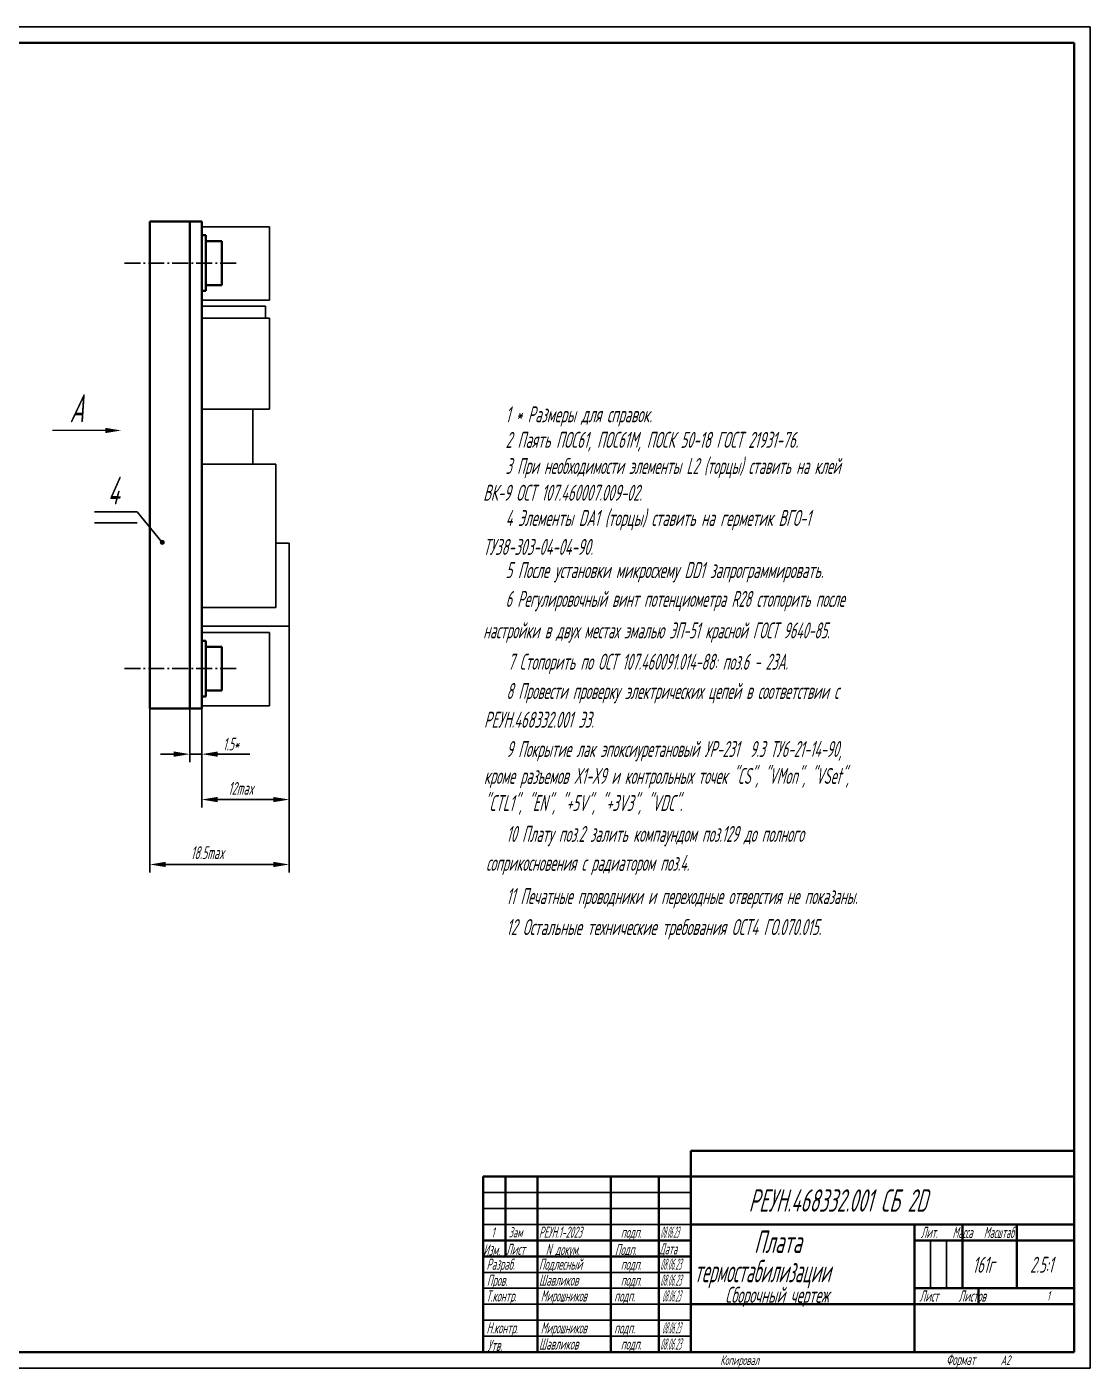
# Model space of a CAD drawing. Extents: x 23083 to 26468, y -1310 to -524.
# Drawn here: x 26135.2 to 26468, y -943.6 to -523.6 of the extents above; entities that cross this region are included whole.
import ezdxf

# ---------------------------------------------------------------- set-up
doc = ezdxf.new("R2010")
doc.units = 0
doc.header["$MEASUREMENT"] = 0
doc.linetypes.add('CNTR_ECKD_1', pattern=[7.5, 5, -1, 0.5, -1])
doc.layers.get('0').update_dxf_attribs({"linetype": 'CONTINUOUS', "lineweight": 50})
for name, color, linetype, lineweight in [('CENTER', 2, 'CNTR_ECKD_1', 35), ('CONTUR', 7, 'CONTINUOUS', 50), ('DIM', 1, 'CONTINUOUS', 35)]:
    doc.layers.add(name, color=color, linetype=linetype, lineweight=lineweight)
doc.layers.add('TEXT', color=1, linetype='CONTINUOUS')
doc.styles.add('GOST', font='GOST.shx', dxfattribs={"width": 0.7, "oblique": 15})

msp = doc.modelspace()

# ---------------------------------------------------------------- hatches: boundary and pattern name
at = {"layer": 'DIM'}
msp.add_hatch(color=256, dxfattribs=at).paths.add_polyline_path([(26177.05, -685.07, 1), (26178.13, -685.07, 1)])

# ---------------------------------------------------------------- linework, layer by layer
for p, q in [((26186.19, -584.61), (26173.69, -584.61)), ((26173.69, -584.61), (26173.69, -737.11)), ((26186.19, -584.61), (26189.94, -584.61)), ((26186.19, -737.11), (26186.19, -584.61)), ((26189.94, -584.61), (26189.94, -737.11)), ((26189.94, -588.86), (26191.19, -588.86)), ((26191.19, -588.86), (26191.19, -606.36)), ((26196.19, -590.74), (26191.19, -590.74)), ((26196.19, -597.61), (26196.19, -590.74)), ((26196.19, -597.61), (26196.19, -604.49)), ((26196.19, -604.49), (26191.19, -604.49)), ((26191.19, -606.36), (26189.94, -606.36)), ((26191.19, -715.86), (26189.94, -715.86)), ((26191.19, -715.86), (26191.19, -733.36)), ((26196.19, -717.74), (26191.19, -717.74)), ((26196.19, -724.61), (26196.19, -717.74)), ((26196.19, -724.61), (26196.19, -731.49)), ((26191.19, -733.36), (26189.94, -733.36)), ((26196.19, -731.49), (26191.19, -731.49)), ((26173.69, -737.11), (26186.19, -737.11)), ((26173.69, -737.11), (26178.69, -737.11)), ((26189.94, -737.11), (26186.19, -737.11)), ((26343.04, -875.64), (26463.04, -875.64)), ((26343.04, -883.64), (26343.04, -875.64))]:
    msp.add_line(p, q)
at = {"layer": 'CENTER'}
for p, q in [((26200.73, -597.61), (26165.15, -597.61)), ((26200.73, -724.61), (26165.15, -724.61))]:
    msp.add_line(p, q, dxfattribs=at)
at = {"layer": 'CONTUR'}
for p, q in [((26463.04, -528.64), (25894.04, -528.64)), ((26463.04, -938.64), (26463.04, -528.64)), ((26278.04, -883.64), (26463.04, -883.64)), ((26278.04, -938.64), (26278.04, -883.64)), ((26285.04, -883.64), (26285.04, -908.64)), ((26295.04, -883.64), (26295.04, -938.64)), ((26318.04, -883.64), (26318.04, -938.64)), ((26333.04, -883.64), (26333.04, -938.64)), ((26343.04, -883.64), (26343.04, -938.64)), ((26343.04, -898.64), (26463.04, -898.64)), ((26413.04, -898.64), (26413.04, -938.64)), ((26428.04, -898.64), (26428.04, -918.64)), ((26445.04, -898.64), (26445.04, -918.64)), ((26278.04, -903.64), (26343.04, -903.64)), ((26413.04, -903.64), (26463.04, -903.64)), ((26278.04, -908.64), (26343.04, -908.64)), ((26413.04, -918.64), (26463.04, -918.64)), ((26433.04, -918.64), (26433.04, -923.64)), ((26343.04, -923.64), (26463.04, -923.64)), ((25894.04, -938.64), (26463.04, -938.64))]:
    msp.add_line(p, q, dxfattribs=at)
at = {"layer": 'DIM'}
for p, q in [((26468.04, -523.64), (25874.04, -523.64)), ((26468.04, -943.64), (26468.04, -523.64)), ((26211.19, -586.24), (26189.94, -586.24)), ((26211.19, -609.24), (26211.19, -586.24)), ((26189.94, -609.24), (26211.19, -609.24)), ((26189.94, -611.11), (26209.94, -611.11)), ((26209.94, -611.11), (26209.94, -614.82)), ((26211.19, -614.82), (26189.94, -614.82)), ((26211.19, -643.36), (26211.19, -614.82)), ((26189.94, -643.36), (26211.19, -643.36)), ((26205.94, -660.56), (26205.94, -643.36)), ((26213.12, -660.56), (26189.94, -660.56)), ((26213.12, -705.51), (26213.12, -660.56)), ((26169.68, -675.48), (26156.4, -675.48)), ((26177.59, -685.07), (26169.68, -675.48)), ((26169.68, -678.97), (26156.4, -678.97)), ((26186.19, -688.47), (26186.19, -688.47)), ((26217.32, -685.33), (26213.12, -685.33)), ((26217.32, -711.33), (26217.32, -685.33)), ((26189.94, -705.51), (26213.12, -705.51)), ((26189.94, -710.23), (26189.94, -710.23)), ((26189.94, -711.33), (26217.32, -711.33)), ((26211.19, -713.28), (26189.94, -713.28)), ((26211.19, -736.28), (26211.19, -713.28)), ((26217.32, -711.33), (26217.32, -768.1)), ((26217.32, -711.33), (26217.32, -788.42)), ((26186.19, -715.36), (26186.19, -715.36)), ((26173.69, -737.11), (26173.69, -788.42)), ((26186.19, -737.11), (26186.19, -753.88)), ((26189.94, -736.28), (26211.19, -736.28)), ((26189.94, -737.11), (26189.94, -768.1)), ((26189.94, -737.11), (26189.94, -753.88)), ((26181.19, -751.38), (26177.02, -751.38)), ((26189.94, -751.38), (26186.19, -751.38)), ((26194.94, -751.38), (26205, -751.38)), ((26194.94, -765.6), (26212.32, -765.6)), ((26178.69, -785.92), (26212.32, -785.92)), ((26278.04, -888.64), (26343.04, -888.64)), ((26278.04, -893.64), (26343.04, -893.64)), ((26278.04, -898.64), (26343.04, -898.64)), ((26418.04, -918.64), (26418.04, -903.64)), ((26423.04, -918.64), (26423.04, -903.64)), ((26278.04, -913.64), (26343.04, -913.64)), ((26278.04, -918.64), (26343.04, -918.64)), ((26278.04, -923.64), (26343.04, -923.64)), ((26278.04, -928.64), (26343.04, -928.64)), ((26278.04, -933.64), (26343.04, -933.64)), ((25874.04, -943.64), (26468.04, -943.64))]:
    msp.add_line(p, q, dxfattribs=at)
at = {"layer": 'DIM', "linetype": 'ByBlock', "lineweight": -2}
msp.add_lwpolyline([(26159.72, -650.03), (26143.18, -650.03)], dxfattribs=at)
at = {"layer": 'DIM'}
msp.add_circle((26177.59, -685.07), 0.544, dxfattribs=at)
for points in [[(26159.72, -649.2), (26164.72, -650.03), (26159.72, -650.86)], [(26181.19, -750.55), (26181.19, -752.21), (26186.19, -751.38)], [(26194.94, -750.55), (26194.94, -752.21), (26189.94, -751.38)], [(26194.94, -764.77), (26194.94, -766.43), (26189.94, -765.6)], [(26212.32, -764.77), (26212.32, -766.43), (26217.32, -765.6)], [(26178.69, -785.09), (26178.69, -786.75), (26173.69, -785.92)], [(26212.32, -785.09), (26212.32, -786.75), (26217.32, -785.92)]]:
    msp.add_solid(points, dxfattribs=at)

# ---------------------------------------------------------------- texts
at = {"style": 'GOST', "oblique": 15, "width": 0.7}
for s, p in [('A', (26148.57, -647.46)), ('4', (26160.42, -673.23))]:
    msp.add_text(s, height=8.75, dxfattribs=at).set_placement(p)
at = {"layer": 'DIM', "style": 'GOST', "oblique": 15, "width": 0.7}
for s, p in [('1.5*', (26196.56, -750.22)), ('12max', (26198.19, -764.1)), ('18.5max', (26186.5, -784.23))]:
    msp.add_text(s, height=4, dxfattribs=at).set_placement(p)
at = {"layer": 'TEXT', "style": 'GOST', "oblique": 15}
for s, height, width, p in [('1 * Размеры для справок.', 5, 0.7, (26285.04, -647.48)), ('2 Паять ПОС61, ПОС61М, ПОСК 50-18 ГОСТ 21931-76.', 5, 0.7, (26285.04, -655.47)), ('3 При необходимости элементы L2 (торцы) ставить на клей', 5, 0.67, (26285.04, -663.66)), ('ВК-9 ОСТ 107.460007.009-02.', 5, 0.7, (26278.04, -672.03)), ('4 Элементы DA1 (торцы) ставить на герметик ВГО-1 ', 5, 0.7, (26285.04, -679.93)), ('ТУ38-303-04-04-90.', 5, 0.7, (26278.04, -689)), ('5 После установки микросхему DD1 запрограммировать.', 5, 0.7, (26285.04, -696.26)), ('6 Регулировочный винт потенциометра R28 стопорить после ', 5, 0.67, (26285.04, -705.28)), ('настройки в двух местах эмалью ЭП-51 красной ГОСТ 9640-85.', 5, 0.67, (26278.04, -715.14)), ('7 Стопорить по ОСТ 107.460091.014-88: поз.6 - 23А.', 5, 0.67, (26285.82, -724.94)), ('8 Провести проверку электрических цепей в соответствии с', 5, 0.67, (26285.29, -734.12)), ('РЕУН.468332.001 Э3.', 5, 0.7, (26278.29, -743.1)), ('9 Покрытие лак эпоксиуретановый УР-231  9.3 ТУ6-21-14-90,', 5, 0.67, (26285.29, -752.28)), ('кроме разъемов X1-X9 и контрольных точек "CS", "VMon", "VSet",', 5, 0.67, (26278.29, -760.7)), ('"CTL1", "EN", "+5V", "+3V3", "VDC".', 5, 0.7, (26278.29, -769.19)), ('10 Плату поз.2 залить компаундом поз.129 до полного ', 5, 0.67, (26285.29, -778.86)), ('соприкосновения с радиатором поз.4.', 5, 0.67, (26278.95, -787.92)), ('11 Печатные проводники и переходные отверстия не показаны.', 5, 0.67, (26285.29, -798.33)), ('12 Остальные технические требования ОСТ4 ГО.070.015.', 5, 0.7, (26285.29, -808.03)), ('РЕУН.468332.001 СБ 2D', 7, 0.7, (26361.13, -894.64)), ('1', 3.2, 0.7, (26280.61, -902.71)), ('Зам', 3.2, 0.7, (26286.03, -902.7)), ('РЕУН.1-2023', 3.5, 0.6, (26295.48, -902.83)), ('подп.', 3.5, 0.7, (26321.1, -902.83)), ('08.06.23', 3.5, 0.35, (26333.48, -902.83)), ('Плата', 7, 0.7, (26362.83, -907.58)), ('Лит.    Масса   Масштаб', 3.5, 0.6, (26415.06, -902.88)), ('Изм. ', 3.5, 0.7, (26278.04, -908.36)), ('Лист', 3.5, 0.7, (26285.18, -908.18)), ('N докум.', 3.5, 0.7, (26297.62, -908.22)), ('Подп.', 3.5, 0.7, (26319.27, -908.26)), ('Дата', 3.5, 0.6, (26333.17, -908.02)), ('Разраб.', 3.5, 0.7, (26279.06, -912.84)), ('Подлесный', 3.5, 0.7, (26295.48, -912.83)), ('подп.', 3.5, 0.7, (26321.1, -912.83)), ('08.06.23', 3.5, 0.4, (26333.48, -912.83)), ('термостабилизации', 7, 0.6, (26344.07, -916.76)), ('161г', 5, 0.7, (26431.22, -913.76)), ('2.5:1', 5, 0.7, (26449.22, -913.76)), ('Пров.', 3.5, 0.7, (26279.18, -917.87)), ('Шавликов', 3.5, 0.7, (26295.48, -917.83)), ('подп.', 3.5, 0.7, (26321.1, -917.83)), ('08.06.23', 3.5, 0.4, (26333.48, -917.83)), ('Т.контр.', 3.5, 0.7, (26278.95, -922.8)), ('Мирошников', 3.5, 0.6, (26296.06, -922.78)), ('08.06.23', 3.5, 0.35, (26334.06, -922.78)), ('Сборочный чертеж', 5, 0.7, (26353.78, -923.19)), ('Лист     Листов', 3.5, 0.7, (26414.6, -922.8)), ('1', 3, 0.7, (26454.47, -922.48)), ('подп.', 3.5, 0.7, (26319.06, -922.78)), ('Н.контр.', 3.5, 0.7, (26279.06, -932.75)), ('Мирошников', 3.5, 0.6, (26296.06, -932.78)), ('подп.', 3.5, 0.7, (26319.06, -932.78)), ('08.06.23', 3.5, 0.35, (26334.06, -932.78)), ('Утв.', 3.5, 0.7, (26279.41, -938.25)), ('Шавликов', 3.5, 0.7, (26295.48, -937.83)), ('подп.', 3.5, 0.7, (26321.1, -937.83)), ('08.06.23', 3.5, 0.4, (26333.48, -937.83)), ('Копировал', 3, 0.7, (26352.23, -942.64)), ('Формат', 3.5, 0.7, (26422.93, -942.69)), ('A2', 3, 0.7, (26440.04, -942.64))]:
    msp.add_text(s, height=height, dxfattribs=dict(at, width=width)).set_placement(p)

doc.saveas('drawing.dxf')
